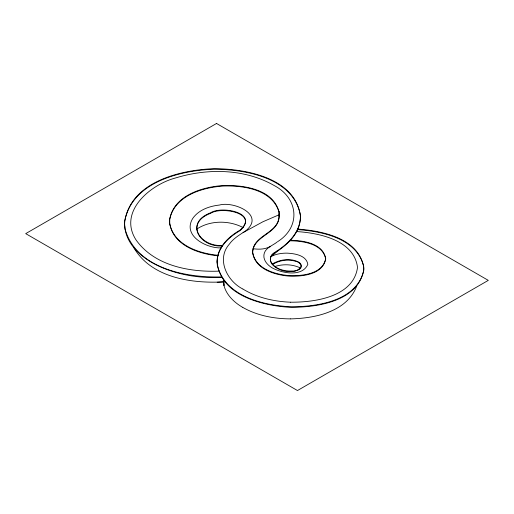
<?xml version="1.0" encoding="UTF-8"?>
<svg xmlns="http://www.w3.org/2000/svg" width="514" height="514" viewBox="0 0 514 514"><rect width="100%" height="100%" fill="white"/><g stroke="black" fill="none" stroke-linecap="round" stroke-linejoin="round"><path stroke-width="0.77" d="M124.632 224.014L124.645 222.62M217.101 262.121L217.139 260.18M279.192 215.282L279.012 211.755M300.394 217.955L300.407 216.612M363.751 269.651L363.758 268.469M124.645 223.147L124.684 221.746M217.114 261.414L217.351 258.06M279.166 213.259L279.134 216.291M300.362 218.771L300.394 217.428M363.719 270.3L363.751 269.124M169.652 219.459L169.652 223.327M124.684 222.273L124.741 220.879M279.166 215.263C279.719 233.742 253.704 234.937 252.631 252.181C254.565 269.028 274.746 274.99 289.164 276.121C302.187 276.667 322.747 274.669 325.703 259.056C322.837 243.591 302.804 240.912 289.761 240.79M300.298 219.581L300.362 218.244M363.668 270.955L363.719 269.773M169.704 218.9L169.704 223.886M124.741 221.405C131.019 181.795 180.054 169.948 213.959 168.688C245.435 168.714 294.843 177.626 300.362 215.514M217.191 260C218.026 246.559 228.968 236.485 239.954 230.169C259.673 212.745 221.528 205.645 210.65 212.77C183.941 222.903 200.421 247.183 222.697 245.435M300.221 220.397L300.298 219.054M363.668 270.428C357.667 301.904 315.583 307.725 289.228 307.263C261.607 305.522 220.744 295.299 217.114 262.307M169.704 219.427C173.796 195.397 202.355 186.858 223.494 185.509C243.34 184.963 273.082 188.985 278.935 211.787M124.825 220.538C132.638 181.924 180.215 170.5 213.959 169.215C245.345 169.286 293.166 177.812 300.298 214.704M300.221 219.87C298.769 235.99 284.737 246.598 272.285 254.771C269.542 257.418 269.882 261.973 272.407 264.639C278.98 271.45 290.416 273.673 299.013 269.664M279.083 216.266C278.241 233.883 252.727 234.943 252.65 252.38C255.419 268.957 275.279 274.592 289.761 275.632C302.624 276.057 322.843 273.943 325.703 258.529C322.837 243.064 302.804 240.385 289.761 240.263M363.604 271.077C356.202 300.973 317.594 306.678 291.631 306.813C263.868 305.496 225.646 296.739 217.454 265.854M169.774 218.874C174.972 195.577 202.529 187.404 223.494 186.036C243.572 185.361 271.431 189.454 278.839 211.293M300.112 220.686C297.818 235.496 285.418 246.039 273.236 253.325C270.852 255.182 269.574 258.529 270.794 261.408C274.572 269.085 284.345 271.411 292.241 271.019C297.169 271.945 305.464 265.854 298.595 262.082C290.314 257.848 279.95 259.39 272.169 264.067M217.454 257.88C219.6 245.634 229.668 236.646 239.954 230.696C259.673 213.271 221.528 206.172 210.65 213.297C184.218 223.262 200.074 247.459 222.299 245.955M356.819 285.726C347.348 311.754 315.024 318.404 290.378 318.879M276.93 251.089C275.305 253.029 273.493 254.828 271.392 256.255C269.593 257.405 272.208 255.85 272.953 255.631C274.759 254.88 276.641 254.327 278.549 253.929C281.402 253.338 284.326 253.094 287.242 253.151C294.863 253.575 306.395 255.329 307.828 264.357C302.316 277.194 281.961 273.281 272.15 267.858C267.678 265.192 263.335 260.585 263.894 255.008C264.659 247.934 272.452 245.782 277.155 242.017M196.605 229.186C210.194 220.108 229.128 220.146 243.34 227.683M277.688 241.644C301.153 226.777 298.39 198.173 274.303 185.593C244.76 168.637 207.778 168.091 175.775 177.902C150.493 184.442 117.918 211.537 135.94 239.781C154.142 265.609 188.889 272.195 218.63 271.154M299.142 269.58C304.031 266.965 299.399 261.594 295.479 261.247C288.001 259.069 279.655 260.225 272.96 264.196M243.077 232.585L262.892 221.772L279.198 214.723M269.85 246.688C264.768 249.483 258.69 249.508 253.081 248.725M274.579 266.58C282.97 263.862 292.524 264.125 300.504 268.025M224.271 281.826L217.191 282.25M223.808 281.871C191.613 283.702 150.82 277.766 133.473 247.061M222.562 277.38C199.715 278.562 176.206 274.971 155.658 264.562C140.772 256.961 125.969 243.842 124.741 226.096M221.136 276.924C185.952 277.804 136.583 268.526 125.21 229.565M290.326 318.879C273.968 318.783 257.257 315.628 242.91 307.488M290.404 302.2C314.568 302.438 353.414 297.041 357.519 267.466C354.217 240.173 319.419 233.041 296.822 231.57M221.258 247.889C206.814 248.532 182.104 235.945 192.705 218.469C198.661 209.853 209.397 206.153 219.42 205.047C233.317 201.013 265.552 214.447 245.885 230.715C240.398 234.448 233.529 238.162 229.366 244.124C216.098 259.088 226.995 281.029 242.801 288.984M290.352 302.2C273.885 301.5 257.193 297.722 242.993 289.099M297.619 229.083C322.072 230.786 357.808 238.008 363.604 266.387M297.619 229.604C321.989 231.306 356.363 238.265 363.514 265.732M218.129 255.291C198.931 253.466 174.207 245.268 169.774 223.911M218.129 255.818C198.738 254.006 173.089 245.416 169.704 223.359M242.775 307.411C233.009 301.84 223.365 292.241 223.339 280.143L223.976 285.469L223.976 280.355M278.935 211.26L279.134 213.284M125.056 229.225L124.684 225.228M217.351 265.667L217.101 261.594M363.604 265.86L363.719 267.691M363.668 266.509L363.751 268.34M300.362 214.987L300.394 216.33M124.645 224.361L124.684 225.755M363.751 267.82L363.758 268.995M300.394 215.803L300.407 217.139M124.632 223.487L124.645 224.888M270.287 246.463L270.287 246.81M216.529 123.463L25.7 233.632L297.471 390.537L488.3 280.368L216.529 123.463"/></g></svg>
